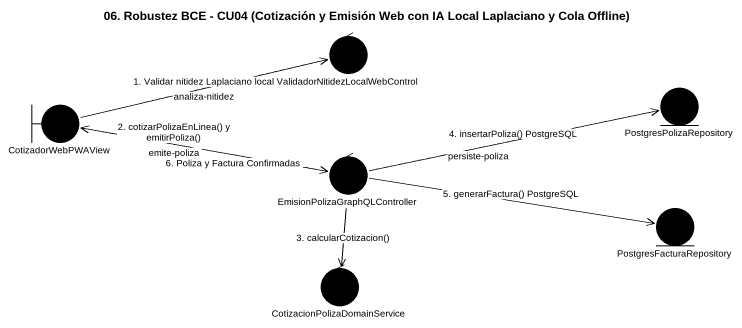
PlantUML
@startuml
title 06. Robustez BCE - CU04 (Cotización y Emisión Web con IA Local Laplaciano y Cola Offline)
control "ValidadorNitidezLocalWebControl" as ValidadorNitidezLocalWebCont #000000
boundary CotizadorWebPWAView #000000
entity PostgresPolizaRepository #000000
control "EmisionPolizaGraphQLController" as EmisionPolizaGraphQLControll #000000
entity PostgresFacturaRepository #000000
control "CotizacionPolizaDomainService" as CotizacionPolizaDomainServic #000000
CotizadorWebPWAView .right.> ValidadorNitidezLocalWebCont : analiza-nitidez
CotizadorWebPWAView -right-> ValidadorNitidezLocalWebCont : 1. Validar nitidez Laplaciano local
CotizadorWebPWAView .right.> EmisionPolizaGraphQLControll : emite-poliza
CotizadorWebPWAView -right-> EmisionPolizaGraphQLControll : 2. cotizarPolizaEnLinea() y emitirPoliza()
EmisionPolizaGraphQLControll -left-> CotizadorWebPWAView : 6. Poliza y Factura Confirmadas
EmisionPolizaGraphQLControll .right.> PostgresPolizaRepository : persiste-poliza
EmisionPolizaGraphQLControll -right-> PostgresPolizaRepository : 4. insertarPoliza() PostgreSQL
EmisionPolizaGraphQLControll -right-> PostgresFacturaRepository : 5. generarFactura() PostgreSQL
EmisionPolizaGraphQLControll --> CotizacionPolizaDomainServic : 3. calcularCotizacion()
@enduml
